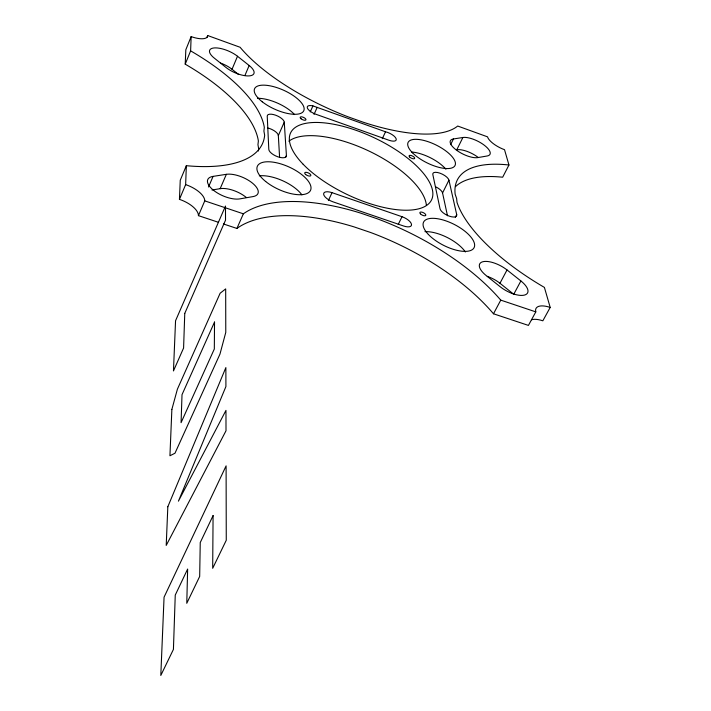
<?xml version="1.0" encoding="UTF-8"?>
<svg xmlns="http://www.w3.org/2000/svg" width="711" height="711" viewBox="0 0 711 711"><rect width="100%" height="100%" fill="white"/><g stroke="black" fill="none" stroke-linecap="round" stroke-linejoin="round"><path stroke-width="1.07" d="M218.188 222.214L198.431 215.646A20.752 9.447 22.8 0 0 179.439 199.356L185.642 184.611L186.344 165.69A151.914 61.75 21.9 0 0 264.652 135.188L263.905 131.073L264.314 127.393A151.914 61.75 21.9 0 0 190.619 50.863L191.143 36.599A17.544 6.523 22.9 0 0 207.719 35.55L240.105 47.273A129.224 46.526 24.9 0 0 347.795 116.72L362.868 122.096A129.224 46.526 24.9 0 0 457.688 126.034L487.533 136.841A16.46 5.964 26.9 0 0 504.517 149.683L508.952 164.996L502.668 177.217A138.449 54.631 28.4 0 0 455.458 186.655M179.439 199.356L180.256 180.239L186.344 165.69M258.386 151.016A151.283 62.586 21.8 0 0 258.671 148.857L257.951 144.706L258.377 140.991A151.283 62.586 21.8 0 0 185.216 64.168L185.829 49.743L191.143 36.599M185.216 64.168L190.619 50.863M206.901 37.55L207.719 35.55M238.665 74.566L232.035 69.278L237.501 56.258A17.695 6.701 23.3 0 0 214.269 47.93A17.695 6.701 23.3 0 0 214.251 58.08L226 67.474A17.748 6.755 23.5 0 0 249.374 75.881A17.748 6.755 23.5 0 0 249.161 65.501L237.501 56.258M244.904 75.526L249.161 65.501M208.527 186.993L213.069 176.381L226.356 174.319A20.059 8.71 23.7 0 1 252.681 183.314A20.059 8.71 23.7 0 1 253.018 196.591L239.847 198.876A20.255 8.861 23.5 0 1 212.998 189.846A20.255 8.861 23.5 0 1 213.069 176.381M198.431 215.646L204.759 200.875A20.85 9.332 22.9 0 0 185.642 184.611M211.985 190.015L220.161 188.664L226.356 174.319M223.387 223.947L236.905 228.444L243.366 213.815A162.739 74.468 26.3 0 1 360.601 213.087L377.177 218.757A162.739 74.468 26.3 0 1 500.766 300.131L535.81 311.88A19.526 8.31 28.8 0 1 550.198 307.428L544.404 287.413A138.983 53.867 28.4 0 1 457.004 202.351L456.622 198.493L455.164 194.281A138.983 53.867 28.4 0 1 508.952 164.996M279.592 157.3L278.339 135.552L284.258 122.168A9.181 3.653 24.1 0 0 275.521 115.164A9.181 3.653 24.1 0 0 267.238 116.169L268.802 149.417A9.501 3.919 24.2 0 0 277.85 156.802A9.501 3.919 24.2 0 0 286.417 155.531L284.258 122.168M285.546 157.495L286.417 155.531M310.254 111.894L312.938 105.895L385.54 131.793A8.754 3.359 25.6 0 1 396.089 138.627A8.754 3.359 25.6 0 1 388.935 140.236L315.808 114.231A8.879 3.431 24.6 0 1 307.339 107.983A8.879 3.431 24.6 0 1 312.938 105.895M314.022 114.4L317.168 107.405M328.375 200.538L332.037 192.663L402.017 216.713A9.519 3.99 26.2 0 1 411.5 224.329A9.519 3.99 26.2 0 1 403.626 226.009L333.024 201.844A9.643 4.079 25.1 0 1 323.629 194.201A9.643 4.079 25.1 0 1 332.037 192.663M382.296 138.663L385.54 131.793M398.231 224.445L402.017 216.713M450.632 144.653L453.44 138.965L462.897 137.49A16.824 6.23 26.6 0 1 484.28 145.213A16.824 6.23 26.6 0 1 487.151 155.985L477.81 157.602A16.948 6.328 26.5 0 1 456.089 149.852A16.948 6.328 26.5 0 1 453.44 138.965M462.897 137.49L456.809 149.745A16.762 6.319 26.6 0 1 478.094 157.362M447.486 215.771L442.553 192.974L448.943 180.167A8.888 3.475 26.4 0 0 439.976 173.182A8.888 3.475 26.4 0 0 432.821 174.488L440.047 208.812A9.199 3.724 26.7 0 0 449.352 216.171A9.199 3.724 26.7 0 0 456.702 214.598L448.943 180.167M455.28 217.406L456.702 214.598M520.887 280.952L513.742 294.274L499.966 283.271L507.023 269.958A19.144 8.043 27.7 0 0 482.787 261.746A19.144 8.043 27.7 0 0 486.182 275.548L500.197 286.755A19.233 8.105 28 0 0 524.602 295.047A19.233 8.105 28 0 0 520.887 280.952L507.023 269.958M236.905 228.444A162.01 75.419 26.3 0 1 354.025 226.871L370.555 232.479A162.01 75.419 26.3 0 1 493.487 313.782L500.766 300.131M535.81 311.88L528.424 325.407L493.487 313.782M550.198 307.428L542.84 320.803A19.437 8.416 28.8 0 0 531.526 319.763M204.759 200.875L243.366 213.815M220.526 63.048A17.633 6.79 23.3 0 1 232.035 69.278M257.48 98.296A26.84 10.621 24 0 1 294.541 114.56M259.319 175.83A29.071 12.514 24.3 0 1 301.899 194.85M220.161 188.664A19.979 8.825 23.6 0 1 246.344 197.516M411.598 152.003A26.049 10.15 26.2 0 1 445.895 169.2M424.938 231.67A28.191 11.9 26.9 0 1 465.376 251.97M487.266 276.366A19.064 8.15 27.7 0 1 499.966 283.271M288.87 141.205A77.721 31.862 25.3 0 1 367.614 150.412A77.721 31.862 25.3 0 1 426.387 205.443M267.487 127.918A9.145 3.706 24 0 1 278.339 135.552M435.754 186.86A8.852 3.528 26.4 0 1 442.553 192.974M213.078 515.591L212.687 568.302L226.267 540.253L226.098 465.874L164.063 597.187L160.802 675.45L173.422 649.392L175.253 595.071L187.642 569.049L186.771 603.292L199.675 576.461L200.244 542.555L213.078 515.591M214.526 322.056L214.322 349.003L181.074 422.672L182.016 394.676L214.526 322.056M184.762 313.4L183.589 348.017L173.466 370.938L175.555 320.732L225.485 206.048L225.52 220.179L184.762 313.4M167.823 506.756L166.214 545.417L226.009 430.759L225.965 410.398L178.425 501.157L225.911 386.544L225.867 367.578L167.823 506.756M171.866 409.403L169.938 455.76L174.977 453.227L219.975 354.087L225.778 332.393L225.68 288.897L220.134 293.225L177.394 389.184L171.866 409.403M428.369 234.443A28.307 11.74 26.9 0 0 472.691 249.357A28.307 11.74 26.9 0 0 445.521 220.739A28.307 11.74 26.9 0 0 428.369 234.443M420.423 213.833A3.271 1.342 26.4 0 0 425.569 215.611A3.271 1.342 26.4 0 0 422.53 212.34A3.271 1.342 26.4 0 0 420.423 213.833M301.073 118.79A3.155 1.244 24.4 0 0 305.899 119.901A3.155 1.244 24.4 0 0 302.175 116.933A3.155 1.244 24.4 0 0 301.073 118.79M262.279 101.806A26.947 10.469 24.1 0 0 303.553 111.174A26.947 10.469 24.1 0 0 271.735 86.191A26.947 10.469 24.1 0 0 262.279 101.806M265.692 181.518A29.187 12.354 24.4 0 0 310.405 190.584A29.187 12.354 24.4 0 0 275.788 162.615A29.187 12.354 24.4 0 0 265.692 181.518M305.694 174.542A3.342 1.395 24.7 0 0 310.796 175.626A3.342 1.395 24.7 0 0 306.85 172.418A3.342 1.395 24.7 0 0 305.694 174.542M409.58 156.927A3.093 1.2 26 0 0 414.46 158.651A3.093 1.2 26 0 0 411.607 155.665A3.093 1.2 26 0 0 409.58 156.927M412.478 152.776A26.147 10.007 26.2 0 0 453.538 167.147A26.147 10.007 26.2 0 0 428.733 141.907A26.147 10.007 26.2 0 0 412.478 152.776M303.188 164.294A78.032 31.426 25.4 0 0 426.804 205.301A78.032 31.426 25.4 0 0 353.403 129.411A78.032 31.426 25.4 0 0 303.188 164.294"/></g></svg>
